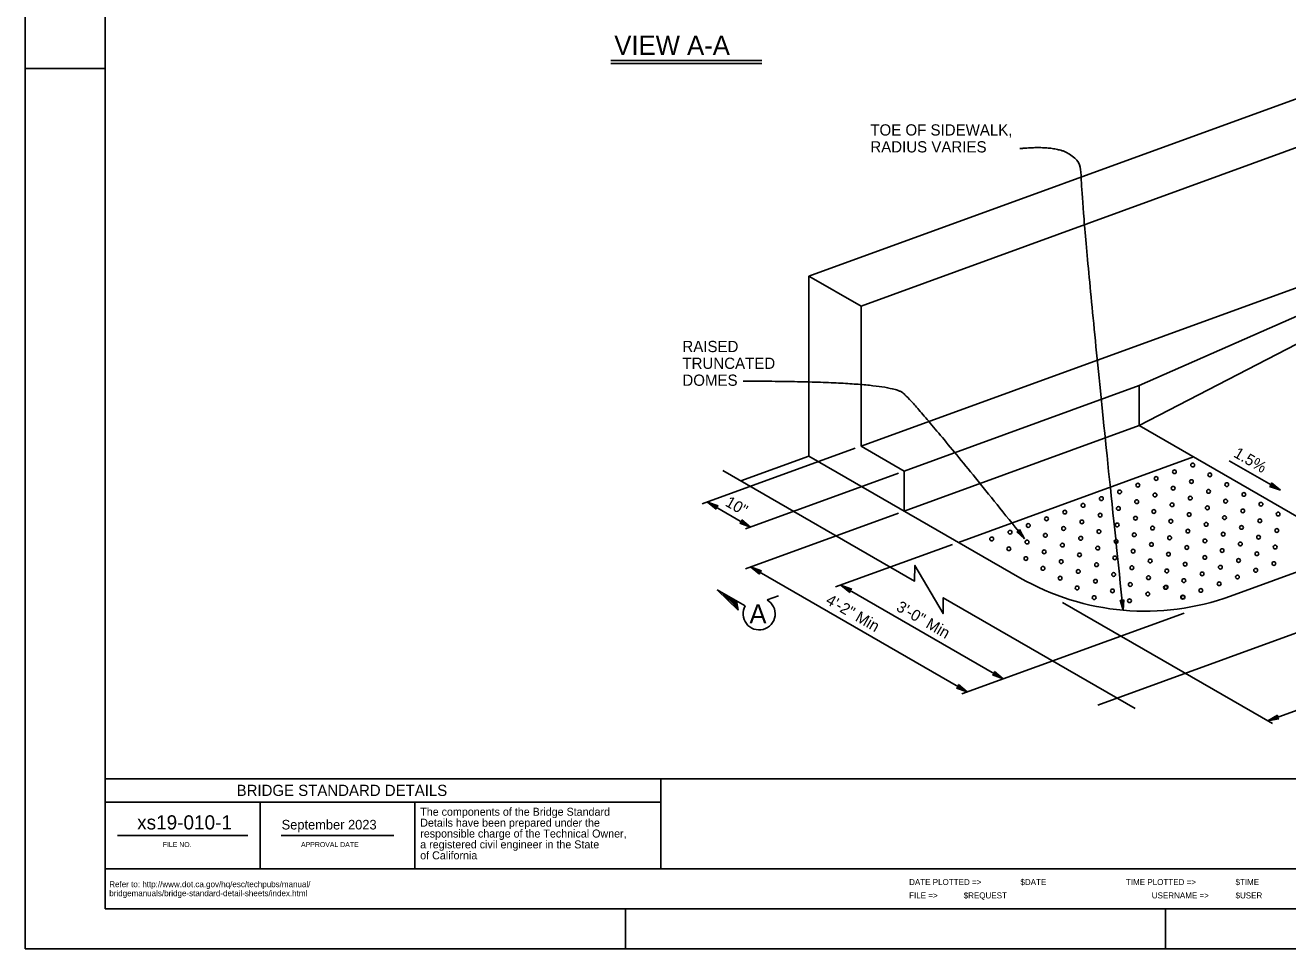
# Model space of a CAD drawing. Extents: x 0 to 2.83, y 0 to 1.83.
# Drawn here: x 0 to 1.315, y 0 to 0.962 of the extents above; entities that cross this region are included whole.
import ezdxf

# ---------------------------------------------------------------- set-up
doc = ezdxf.new("R2010")
doc.units = 0
for name, color, linetype in [('212 Leaders and Dim Lines', 7, 'Continuous'), ('240 Concrete', 7, 'Continuous'), ('242 Concrete', 7, 'Continuous'), ('Default', 7, 'Continuous'), ('str_Border-Plot-Shape-A', 7, 'Continuous'), ('str_Border-Text-A', 7, 'Continuous'), ('str_Border-Title-Block-A', 7, 'Continuous'), ('str_Concrete-A', 7, 'Continuous'), ('str_Existing-Concrete-A', 7, 'Continuous'), ('str_Non-Metallic-Components-A', 7, 'Continuous'), ('str_Text-A', 7, 'Continuous')]:
    doc.layers.add(name, color=color, linetype=linetype)

# ---------------------------------------------------------------- blocks, each defined once
blk = doc.blocks.new('TERMA')
at = {"layer": 'Default'}
for p, q in [((-0.0183, 0.0016), (-0.0193, 0.0032)), ((-0.0193, 0.0032), (0, 0)), ((0, 0), (-0.0193, -0.0032)), ((-0.0188, 0.0024), (0, 0)), ((0, 0), (-0.0188, -0.0024)), ((0, 0), (-0.0183, 0.0016)), ((-0.0183, 0.0016), (-0.0173, 0)), ((-0.0183, -0.0016), (0, 0)), ((-0.0173, 0), (-0.0183, -0.0016)), ((0, 0), (-0.0178, 0.0008)), ((-0.0178, -0.0008), (0, 0)), ((-0.0173, 0), (0, 0)), ((-0.0183, -0.0016), (-0.0193, -0.0032))]:
    blk.add_line(p, q, dxfattribs=at)

msp = doc.modelspace()

# ---------------------------------------------------------------- linework, layer by layer
at = {"layer": '212 Leaders and Dim Lines'}
for p, q in [((0.8641, 0.5212), (0.7048, 0.4632)), ((0.9092, 0.4951), (0.7499, 0.4371)), ((0.7103, 0.4652), (0.7554, 0.4391)), ((0.7194, 0.4599), (0.7103, 0.4652)), ((0.7194, 0.4576), (0.7103, 0.4652)), ((0.7103, 0.4652), (0.7215, 0.4611)), ((0.7204, 0.4605), (0.7103, 0.4652)), ((0.7103, 0.4652), (0.7194, 0.4587)), ((0.7194, 0.4582), (0.7103, 0.4652)), ((0.7103, 0.4652), (0.7194, 0.4593)), ((0.7199, 0.4602), (0.7103, 0.4652)), ((0.7103, 0.4652), (0.7209, 0.4608)), ((0.7194, 0.4599), (0.7204, 0.4605)), ((0.7204, 0.4605), (0.7215, 0.4611)), ((0.7194, 0.4587), (0.7194, 0.4599)), ((0.7194, 0.4587), (0.7194, 0.4576)), ((0.9093, 0.4536), (0.7499, 0.3956)), ((0.7453, 0.4438), (0.7442, 0.4432)), ((0.7554, 0.4391), (0.7442, 0.4432)), ((0.7554, 0.4391), (0.7447, 0.4435)), ((0.7463, 0.4444), (0.7453, 0.4438)), ((0.7453, 0.4438), (0.7554, 0.4391)), ((0.7458, 0.4441), (0.7554, 0.4391)), ((0.7463, 0.4456), (0.7463, 0.4468)), ((0.7463, 0.4468), (0.7554, 0.4391)), ((0.7463, 0.4462), (0.7554, 0.4391)), ((0.7554, 0.4391), (0.7463, 0.4456)), ((0.7463, 0.4456), (0.7463, 0.4444)), ((0.7554, 0.4391), (0.7463, 0.445)), ((0.7463, 0.4444), (0.7554, 0.4391)), ((0.9657, 0.421), (0.8439, 0.3767)), ((0.7554, 0.3976), (0.9809, 0.2674)), ((0.7645, 0.3924), (0.7554, 0.3976)), ((0.7645, 0.39), (0.7554, 0.3976)), ((0.7554, 0.3976), (0.7666, 0.3935)), ((0.7655, 0.3929), (0.7554, 0.3976)), ((0.7554, 0.3976), (0.7645, 0.3912)), ((0.7645, 0.3906), (0.7554, 0.3976)), ((0.7554, 0.3976), (0.7645, 0.3918)), ((0.765, 0.3927), (0.7554, 0.3976)), ((0.7554, 0.3976), (0.7661, 0.3932)), ((0.7645, 0.3924), (0.7655, 0.3929)), ((0.7645, 0.3912), (0.7645, 0.3924)), ((0.7645, 0.3912), (0.7645, 0.39)), ((0.7655, 0.3929), (0.7666, 0.3935)), ((0.8494, 0.3787), (1.0185, 0.2811)), ((0.8585, 0.3734), (0.8494, 0.3787)), ((0.8585, 0.371), (0.8494, 0.3787)), ((0.8494, 0.3787), (0.8606, 0.3746)), ((0.8595, 0.374), (0.8494, 0.3787)), ((0.8494, 0.3787), (0.8585, 0.3722)), ((0.8585, 0.3716), (0.8494, 0.3787)), ((0.8494, 0.3787), (0.8585, 0.3728)), ((0.859, 0.3737), (0.8494, 0.3787)), ((0.8494, 0.3787), (0.8601, 0.3743)), ((0.8585, 0.3734), (0.8595, 0.374)), ((0.8585, 0.3722), (0.8585, 0.3734)), ((0.8585, 0.3722), (0.8585, 0.371)), ((0.8595, 0.374), (0.8606, 0.3746)), ((1.0802, 0.3607), (1.2989, 0.2344)), ((1.2068, 0.3496), (0.9754, 0.2654)), ((1.2938, 0.2374), (1.5393, 0.326)), ((1.0083, 0.2857), (1.0073, 0.2852)), ((1.0185, 0.2811), (1.0073, 0.2852)), ((1.0185, 0.2811), (1.0078, 0.2854)), ((1.0094, 0.2863), (1.0083, 0.2857)), ((1.0083, 0.2857), (1.0185, 0.2811)), ((1.0088, 0.286), (1.0185, 0.2811)), ((1.0093, 0.2875), (1.0093, 0.2887)), ((1.0093, 0.2887), (1.0185, 0.2811)), ((1.0093, 0.2881), (1.0185, 0.2811)), ((1.0185, 0.2811), (1.0093, 0.2875)), ((1.0093, 0.2875), (1.0094, 0.2863)), ((1.0185, 0.2811), (1.0094, 0.2869)), ((1.0094, 0.2863), (1.0185, 0.2811)), ((0.9708, 0.2721), (0.9697, 0.2715)), ((0.9809, 0.2674), (0.9697, 0.2715)), ((0.9809, 0.2674), (0.9703, 0.2718)), ((0.9718, 0.2727), (0.9708, 0.2721)), ((0.9708, 0.2721), (0.9809, 0.2674)), ((0.9713, 0.2724), (0.9809, 0.2674)), ((0.9718, 0.2739), (0.9718, 0.275)), ((0.9718, 0.275), (0.9809, 0.2674)), ((0.9718, 0.2744), (0.9809, 0.2674)), ((0.9809, 0.2674), (0.9718, 0.2739)), ((0.9718, 0.2739), (0.9718, 0.2727)), ((0.9809, 0.2674), (0.9718, 0.2733)), ((0.9718, 0.2727), (0.9809, 0.2674)), ((1.2938, 0.2374), (1.3041, 0.2433)), ((1.2938, 0.2374), (1.304, 0.2427)), ((1.3039, 0.2421), (1.2938, 0.2374)), ((1.3038, 0.2415), (1.2938, 0.2374)), ((1.3037, 0.2409), (1.2938, 0.2374)), ((1.2938, 0.2374), (1.3042, 0.2406)), ((1.2938, 0.2374), (1.3046, 0.2402)), ((1.3051, 0.2398), (1.2938, 0.2374)), ((1.3055, 0.2394), (1.2938, 0.2374)), ((1.3037, 0.2409), (1.3039, 0.2421)), ((1.3046, 0.2402), (1.3037, 0.2409)), ((1.3039, 0.2421), (1.3041, 0.2433)), ((1.3046, 0.2402), (1.3055, 0.2394))]:
    msp.add_line(p, q, dxfattribs=at)
at = {"layer": '240 Concrete'}
for p, q in [((1.1601, 0.5864), (1.6558, 0.8055)), ((2.2791, 0.7399), (1.255, 0.3672)), ((1.0357, 0.3864), (0.8161, 0.5131))]:
    msp.add_line(p, q, dxfattribs=at)
msp.add_arc((1.166, 0.6119), 0.2604, 240, 290, dxfattribs=at)
at = {"layer": '242 Concrete'}
msp.add_line((1.1601, 0.5449), (1.6586, 0.8032), dxfattribs=at)
at = {"layer": 'str_Border-Plot-Shape-A'}
msp.add_lwpolyline([(0, 0), (2.8333, 0), (2.8333, 1.8333), (0, 1.8333)], close=True, dxfattribs=at)
at = {"layer": 'str_Border-Title-Block-A'}
for p, q in [((0, 0), (0, 1.8333)), ((0.0833, 0.0417), (0.0833, 1.7917)), ((0, 0.9167), (0.0833, 0.9167)), ((2.7917, 0.1771), (0.0833, 0.1771)), ((0.6618, 0.1771), (0.6618, 0.0833)), ((0.6618, 0.1527), (0.0833, 0.1527)), ((0.2446, 0.0833), (0.2446, 0.1527)), ((0.4058, 0.1527), (0.4058, 0.0833)), ((0.0962, 0.118), (0.2317, 0.118)), ((0.2666, 0.118), (0.3838, 0.118)), ((2.7917, 0.0833), (0.0833, 0.0833)), ((2.7917, 0.0417), (0.0833, 0.0417)), ((0.625, 0.0417), (0.625, 0)), ((1.1875, 0.0417), (1.1875, 0)), ((2.8333, 0), (0, 0))]:
    msp.add_line(p, q, dxfattribs=at)
at = {"layer": 'str_Concrete-A'}
for p, q in [((0.8161, 0.7005), (1.9544, 1.1148)), ((0.8703, 0.6693), (2.0086, 1.0836)), ((0.8703, 0.5234), (2.0086, 0.9377)), ((1.1601, 0.5449), (1.7051, 0.8273)), ((1.1601, 0.5864), (1.7051, 0.8273)), ((0.8703, 0.6693), (0.8161, 0.7005)), ((0.8161, 0.5131), (0.8161, 0.7005)), ((0.8703, 0.5234), (0.8703, 0.6693)), ((0.9154, 0.4974), (1.1601, 0.5864)), ((1.1601, 0.5449), (1.1601, 0.5864)), ((0.9154, 0.4558), (1.1601, 0.5449)), ((1.3856, 0.4147), (1.1601, 0.5449)), ((0.9154, 0.4974), (0.8703, 0.5234)), ((0.9154, 0.4558), (0.9154, 0.4974))]:
    msp.add_line(p, q, dxfattribs=at)
at = {"layer": 'str_Existing-Concrete-A'}
msp.add_line((0.7451, 0.4873), (0.8161, 0.5131), dxfattribs=at)
for points in [[(1.1168, 0.2536), (1.5269, 0.4029), (1.5145, 0.4137), (1.5718, 0.4039), (1.5594, 0.4147), (2.2449, 0.6642), (2.2325, 0.675), (2.2898, 0.6652), (2.2774, 0.676), (2.6875, 0.8253)], [(0.7264, 0.4981), (0.9261, 0.3828), (0.9264, 0.3992), (0.9557, 0.349), (0.956, 0.3655), (1.1558, 0.2501)]]:
    msp.add_lwpolyline(points, dxfattribs=at)
at = {"layer": 'str_Non-Metallic-Components-A'}
msp.add_line((0.9719, 0.4232), (1.2166, 0.5123), dxfattribs=at)
for centre in [(1.2157, 0.5037), (1.1776, 0.4897), (1.1967, 0.4967), (1.2144, 0.4865), (1.2335, 0.4935), (1.1396, 0.4757), (1.1586, 0.4827), (1.1764, 0.4725), (1.1954, 0.4795), (1.2322, 0.4763), (1.2512, 0.4833), (1.269, 0.4731), (1.1015, 0.4617), (1.1206, 0.4687), (1.1383, 0.4585), (1.1574, 0.4655), (1.1942, 0.4623), (1.2132, 0.4693), (1.231, 0.4591), (1.25, 0.4661), (1.2868, 0.4629), (1.0635, 0.4477), (1.0825, 0.4547), (1.1193, 0.4515), (1.1561, 0.4483), (1.1752, 0.4553), (1.1929, 0.4451), (1.212, 0.4521), (1.2488, 0.4489), (1.2678, 0.4559), (1.2856, 0.4457), (1.3046, 0.4527), (1.0255, 0.4337), (1.0445, 0.4407), (1.0813, 0.4376), (1.1003, 0.4445), (1.1181, 0.4344), (1.1371, 0.4413), (1.1739, 0.4381), (1.2107, 0.4349), (1.2297, 0.4419), (1.2665, 0.4387), (1.3033, 0.4355), (1.0064, 0.4267), (1.0432, 0.4235), (1.0623, 0.4305), (1.08, 0.4203), (1.0991, 0.4274), (1.1359, 0.4242), (1.1549, 0.4311), (1.1727, 0.421), (1.1917, 0.4279), (1.2285, 0.4247), (1.2475, 0.4317), (1.2653, 0.4215), (1.2843, 0.4285), (1.0242, 0.4165), (1.042, 0.4063), (1.061, 0.4133), (1.0978, 0.4101), (1.1168, 0.4172), (1.1346, 0.407), (1.1536, 0.414), (1.1904, 0.4108), (1.2095, 0.4178), (1.2283, 0.4075), (1.2463, 0.4146), (1.2826, 0.4113), (1.3016, 0.4183), (1.0598, 0.3961), (1.0788, 0.4031), (1.0966, 0.3929), (1.1156, 0.3999), (1.1524, 0.3968), (1.1714, 0.4038), (1.1887, 0.3934), (1.2078, 0.4004), (1.2445, 0.3973), (1.2635, 0.4043), (1.2813, 0.3941), (1.3003, 0.4011), (1.0776, 0.3859), (1.0776, 0.3859), (1.1144, 0.3827), (1.1334, 0.3897), (1.1507, 0.3793), (1.1697, 0.3864), (1.2065, 0.3833), (1.2255, 0.3903), (1.2433, 0.3801), (1.2623, 0.3871), (1.0953, 0.3757), (1.1321, 0.3726), (1.1689, 0.3694), (1.1874, 0.3763), (1.188, 0.3764), (1.2057, 0.3662), (1.2242, 0.3731), (1.1131, 0.3656), (1.1499, 0.3624), (1.2052, 0.3661)]:
    msp.add_circle(centre, 0.00195, dxfattribs=at)
at = {"layer": 'str_Text-A'}
for p, q in [((0.6097, 0.9248), (0.7671, 0.9248)), ((0.6097, 0.9218), (0.7671, 0.9218)), ((1.307, 0.4774), (1.2537, 0.5082)), ((1.0335, 0.4343), (1.0324, 0.4341)), ((1.0407, 0.4267), (1.0324, 0.4341)), ((1.0407, 0.4267), (1.0329, 0.4342)), ((1.0345, 0.4344), (1.0335, 0.4343)), ((1.0335, 0.4343), (1.0407, 0.4267)), ((1.034, 0.4343), (1.0407, 0.4267)), ((1.0349, 0.4354), (1.0345, 0.4344)), ((1.0345, 0.4344), (1.0407, 0.4267)), ((1.0407, 0.4267), (1.0347, 0.4349)), ((1.0349, 0.4354), (1.0353, 0.4364)), ((1.0407, 0.4267), (1.0349, 0.4354)), ((1.0351, 0.4359), (1.0407, 0.4267)), ((1.0353, 0.4364), (1.0407, 0.4267)), ((0.7205, 0.3739), (0.7423, 0.3527)), ((0.7498, 0.3571), (0.7205, 0.3739)), ((0.7247, 0.3715), (0.742, 0.3547)), ((0.7289, 0.3691), (0.7417, 0.3566)), ((0.7331, 0.3667), (0.7413, 0.3586)), ((0.7373, 0.3642), (0.741, 0.3606)), ((0.7408, 0.3622), (0.7423, 0.3527)), ((0.7844, 0.3675), (0.7725, 0.3632)), ((1.1413, 0.3627), (1.1403, 0.3631)), ((1.1433, 0.3525), (1.1403, 0.3631)), ((1.1433, 0.3525), (1.1408, 0.3629)), ((1.1413, 0.3627), (1.1433, 0.3525)), ((1.1422, 0.3622), (1.1413, 0.3627)), ((1.1417, 0.3625), (1.1433, 0.3525)), ((1.1431, 0.3629), (1.1422, 0.3622)), ((1.1422, 0.3622), (1.1433, 0.3525)), ((1.1433, 0.3525), (1.1427, 0.3625)), ((1.1431, 0.3629), (1.1439, 0.3635)), ((1.1433, 0.3525), (1.1431, 0.3629)), ((1.1439, 0.3635), (1.1433, 0.3525)), ((1.1435, 0.3632), (1.1433, 0.3525))]:
    msp.add_line(p, q, dxfattribs=at)
msp.add_arc((0.7642, 0.3487), 0.0167, 150, 60.0005, dxfattribs=at)
for points in [[(1.0356, 0.8332), (1.1, 0.8398), (1.0992, 0.7704), (1.1433, 0.3525)], [(0.7477, 0.591), (0.8994, 0.591), (0.9289, 0.5664), (1.0407, 0.4267)]]:
    msp.add_open_spline(points, degree=2, dxfattribs=at)

# ---------------------------------------------------------------- block references
at = {"layer": 'str_Text-A', "xscale": 0.6074149619053333, "yscale": -0.6365636788216276, "rotation": -29.999999999927113}
msp.add_blockref('TERMA', (1.307, 0.4774), dxfattribs=at)

# ---------------------------------------------------------------- texts
at = {"layer": '212 Leaders and Dim Lines'}
for s, p in [('10"', (0.728, 0.4618)), ('4\'-2" Min', (0.8326, 0.3598)), ('3\'-0" Min', (0.906, 0.3528))]:
    msp.add_text(s, height=0.01172, rotation=330, dxfattribs=at).set_placement(p)
at = {"layer": 'str_Border-Text-A'}
for s, height, p in [('xs19-010-1', 0.01476, (0.1165, 0.1242)), ('September 2023', 0.01, (0.267, 0.1242))]:
    msp.add_text(s, height=height, dxfattribs=at).set_placement(p)
at = {"layer": 'str_Border-Title-Block-A'}
for s, height, p in [('BRIDGE STANDARD DETAILS', 0.011667, (0.2201, 0.1591)), ('The components of the Bridge Standard', 0.008333, (0.4113, 0.1385)), ('Details have been prepared under the', 0.008333, (0.4113, 0.1271)), ('responsible charge of the Technical Owner,', 0.008333, (0.4113, 0.1158)), ('FILE NO.', 0.00521, (0.1432, 0.1059)), ('APPROVAL DATE', 0.005208, (0.2872, 0.1059)), ('a registered civil engineer in the State', 0.008333, (0.4113, 0.1045)), ('of California', 0.008333, (0.4113, 0.0931)), ('Refer to: http://www.dot.ca.gov/hq/esc/techpubs/manual/', 0.006249, (0.0875, 0.0641)), ('DATE PLOTTED =>', 0.006249, (0.9204, 0.0663)), ('$DATE', 0.00625, (1.0363, 0.0663)), ('TIME PLOTTED =>', 0.006249, (1.1462, 0.0663)), ('$TIME', 0.00625, (1.2603, 0.0663)), ('bridgemanuals/bridge-standard-detail-sheets/index.html', 0.006249, (0.0875, 0.0547)), ('FILE =>', 0.00625, (0.9204, 0.0524)), ('$REQUEST', 0.00625, (0.9772, 0.0524)), ('USERNAME =>', 0.006249, (1.1731, 0.0524)), ('$USER', 0.00625, (1.2603, 0.0524))]:
    msp.add_text(s, height=height, dxfattribs=at).set_placement(p)
at = {"layer": 'str_Text-A'}
for s, height, p in [('VIEW A-A', 0.02, (0.6134, 0.9308)), ('TOE OF SIDEWALK,', 0.011719, (0.88, 0.8468)), ('RADIUS VARIES', 0.011719, (0.88, 0.8292)), ('RAISED', 0.01172, (0.6843, 0.6213)), ('TRUNCATED', 0.01172, (0.6843, 0.6038)), ('DOMES', 0.01172, (0.6843, 0.5862))]:
    msp.add_text(s, height=height, dxfattribs=at).set_placement(p)
for s, height, rotation, p in [('1.5%', 0.01172, 330, (1.2574, 0.5128)), ('A', 0.02, 0.0124, (0.7541, 0.3387))]:
    msp.add_text(s, height=height, rotation=rotation, dxfattribs=at).set_placement(p)

doc.saveas('drawing.dxf')
